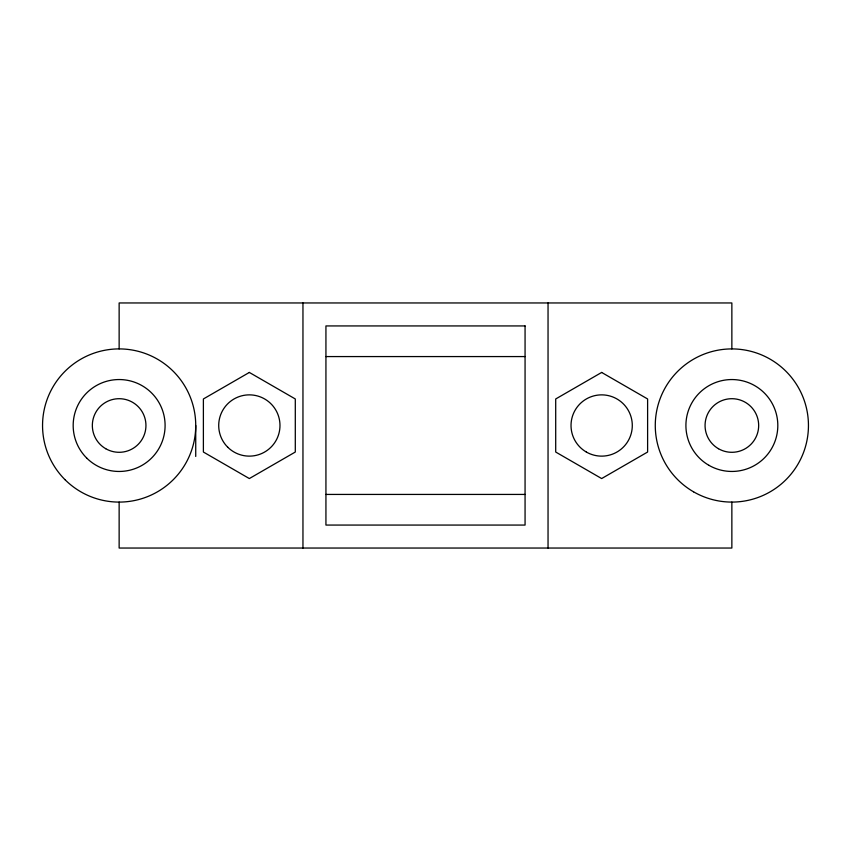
<?xml version="1.0" encoding="UTF-8"?>
<svg xmlns="http://www.w3.org/2000/svg" width="851" height="851" viewBox="0 0 851 851"><rect width="100%" height="100%" fill="white"/><g stroke="black" fill="none" stroke-linecap="round" stroke-linejoin="round"><path stroke-width="1.28" d="M325.933 356.569L525.067 356.569M325.933 494.431L525.067 494.431M731.86 348.91L731.86 302.956L119.14 302.956L119.14 348.91M731.86 502.09L731.86 548.044L119.14 548.044L119.14 502.09M548.044 302.956L548.044 548.044M302.956 302.956L302.956 548.044M195.73 425.5L195.73 456.455M249.343 372.44L203.389 398.97L203.389 452.03L249.343 478.56L295.297 452.03L295.297 398.97L249.343 372.44M601.657 372.44L555.703 398.97L555.703 452.03L601.657 478.56L647.611 452.03L647.611 398.97L601.657 372.44M525.067 325.933L325.933 325.933L325.933 525.067L525.067 525.067L525.067 325.933M64.984 479.656A76.59 76.59 0 0 0 193.124 445.318A76.59 76.59 0 0 0 99.322 351.516A76.59 76.59 0 0 0 64.984 479.656M693.565 491.825A76.59 76.59 0 0 0 808.45 425.5A76.59 76.59 0 0 0 693.565 359.175A76.59 76.59 0 0 0 693.565 491.825M227.685 447.158A30.636 30.636 0 0 0 278.937 433.425A30.636 30.636 0 0 0 241.418 395.906A30.636 30.636 0 0 0 227.685 447.158M586.339 452.03A30.636 30.636 0 0 0 632.293 425.5A30.636 30.636 0 0 0 586.339 398.97A30.636 30.636 0 0 0 586.339 452.03M708.883 465.295A45.954 45.954 0 0 0 777.814 425.5A45.954 45.954 0 0 0 708.883 385.705A45.954 45.954 0 0 0 708.883 465.295M86.642 457.998A45.954 45.954 0 0 0 163.53 437.393A45.954 45.954 0 0 0 107.247 381.11A45.954 45.954 0 0 0 86.642 457.998M718.457 448.711A26.806 26.806 0 0 0 758.667 425.5A26.806 26.806 0 0 0 718.457 402.289A26.806 26.806 0 0 0 718.457 448.711M105.737 448.711A26.806 26.806 0 0 0 145.946 425.5A26.806 26.806 0 0 0 105.737 402.289A26.806 26.806 0 0 0 105.737 448.711"/></g></svg>
